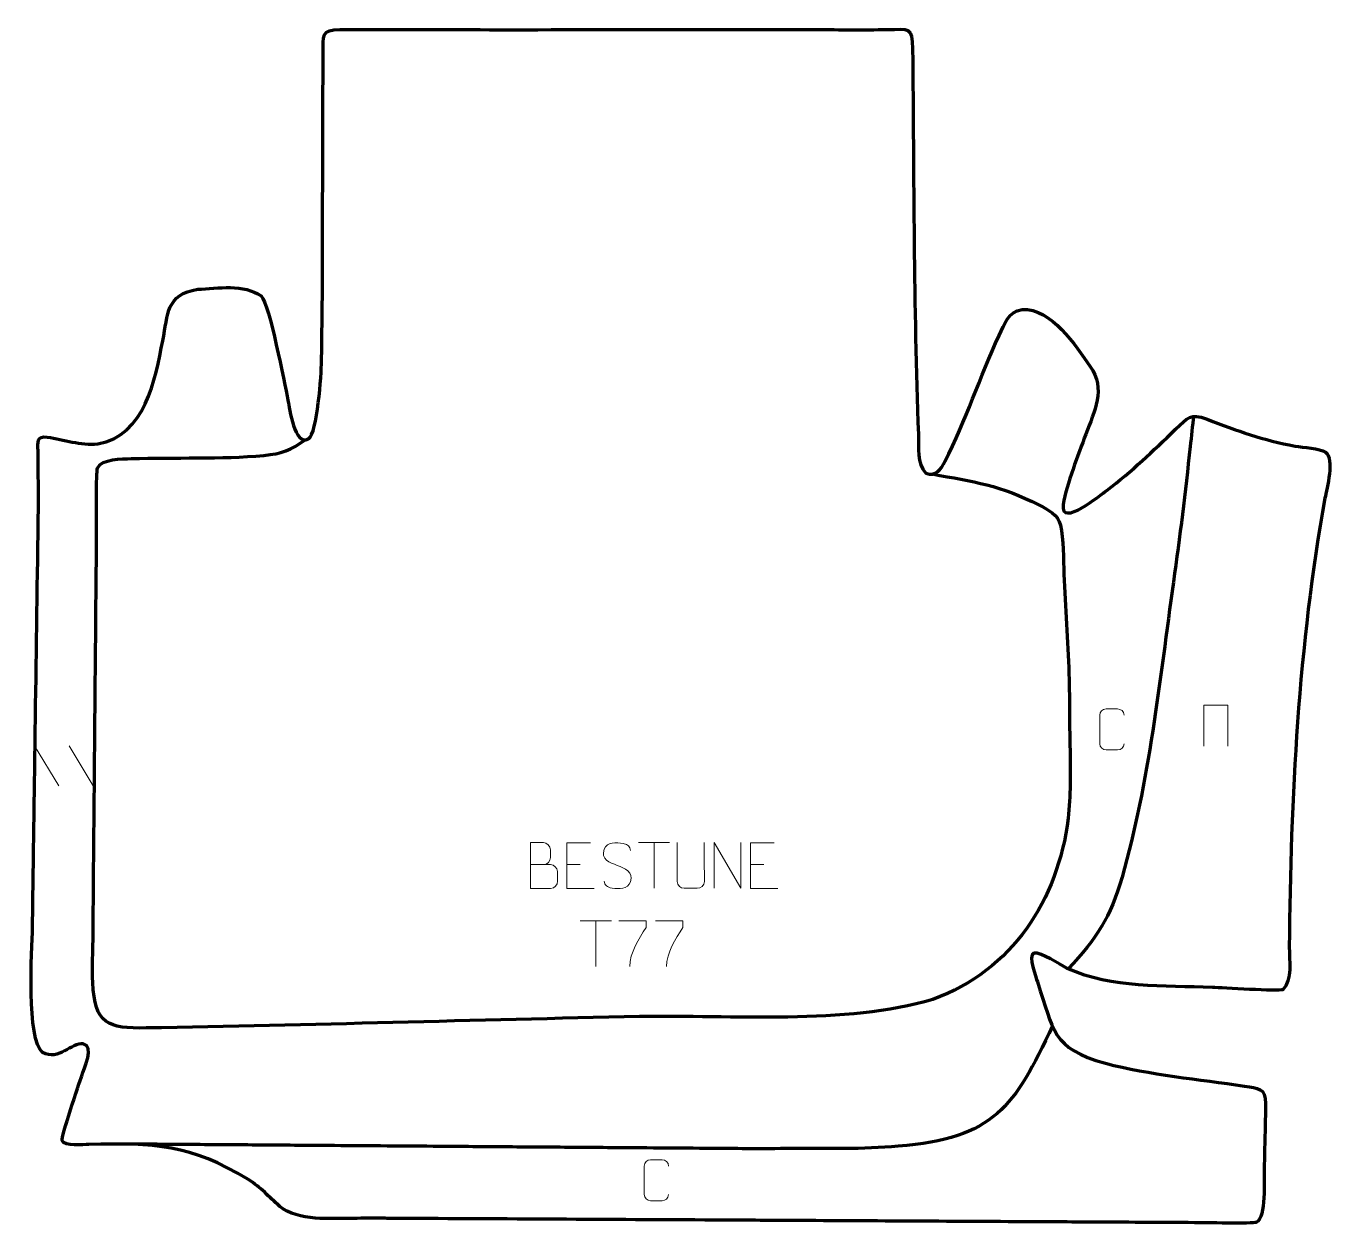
# Model space of a CAD drawing. Header units: millimetres. Extents: x 1219 to 1932, y 52 to 704.
import ezdxf

# ---------------------------------------------------------------- set-up
doc = ezdxf.new("R2010")
doc.units = ezdxf.units.MM
doc.header["$MEASUREMENT"] = 0
doc.layers.add('layer 2', color=7, linetype='Continuous')
doc.layers.add('layer 3', color=7, linetype='Continuous')

msp = doc.modelspace()

# ---------------------------------------------------------------- linework, layer by layer
at = {"layer": 'layer 2', "color": 142, "lineweight": 158}
for points, knots in [([(1855.0583, 491.9238), (1854.4404, 486.257), (1853.8226, 480.5903), (1853.2046, 474.9235), (1853.2046, 474.9235), (1850.4987, 450.0454), (1847.6118, 425.9051), (1844.0773, 401.1185), (1844.0773, 401.1185), (1836.6546, 348.2783), (1830.8197, 291.7411), (1816.0552, 240.5093), (1816.0552, 240.5093), (1809.6753, 218.3716), (1802.3178, 207.2709), (1786.8066, 190.5172)], [0, 0, 0, 0, 0.2, 0.2, 0.2, 0.2, 0.4, 0.4, 0.4, 0.4, 0.6, 0.6, 0.6, 0.6, 1, 1, 1, 1]), ([(1712.5535, 460.057), (1735.3025, 455.8187), (1749.8236, 453.9775), (1771.0673, 443.0673), (1771.0673, 443.0673), (1775.7305, 440.6723), (1781.3063, 437.7375), (1782.5586, 432.2174), (1782.5586, 432.2174), (1784.2251, 424.8722), (1784.0979, 413.2676), (1784.4262, 405.4467), (1784.4262, 405.4467), (1785.385, 387.3583), (1786.4397, 369.2821), (1787.1526, 351.1812), (1787.1526, 351.1812), (1787.4511, 343.5255), (1787.3373, 335.82), (1787.4257, 328.1553), (1787.4257, 328.1553), (1787.5829, 315.9702), (1787.9988, 303.1105), (1787.7998, 290.995), (1787.7998, 290.995), (1787.6989, 284.8486), (1787.2247, 278.6333), (1786.7959, 272.4986), (1786.7959, 272.4986), (1780.9351, 227.7863), (1756.4894, 189.7752), (1712.9984, 173.8555), (1712.9984, 173.8555), (1665.4569, 159.7373), (1603.1894, 165.4865), (1553.2307, 164.4738), (1553.2307, 164.4738), (1463.6247, 162.6345), (1374.041, 159.8075), (1284.4285, 158.2836), (1284.4285, 158.2836), (1263.6487, 157.9246), (1256.3122, 160.2329), (1255.3, 183.1458), (1255.3, 183.1458), (1255, 189.9368), (1255.3022, 196.7915), (1255.4261, 203.588), (1255.4261, 203.588), (1255.4821, 209.9603), (1255.5382, 216.3325), (1255.5942, 222.7049), (1255.5942, 222.7049), (1255.8155, 247.8754), (1256.0369, 273.0459), (1256.2582, 298.2164), (1256.2582, 298.2164), (1256.3675, 310.6423), (1256.4768, 323.0683), (1256.5861, 335.4942), (1256.5861, 335.4942), (1256.8635, 367.037), (1257.1409, 398.5798), (1257.4183, 430.1226), (1257.4183, 430.1226), (1257.4429, 435.0133), (1256.9723, 460.8986), (1257.9429, 463.2849), (1257.9429, 463.2849), (1260.0266, 468.4083), (1271.3709, 468.1661), (1276.2658, 468.3807), (1276.2658, 468.3807), (1300.0439, 469.2289), (1324.9754, 467.9693), (1348.5053, 470.171), (1348.5053, 470.171), (1358.3483, 471.0919), (1363.0074, 472.9628), (1371.0958, 478.5756)], [0, 0, 0, 0, 0.04761905, 0.04761905, 0.04761905, 0.04761905, 0.0952381, 0.0952381, 0.0952381, 0.0952381, 0.14285714, 0.14285714, 0.14285714, 0.14285714, 0.19047619, 0.19047619, 0.19047619, 0.19047619, 0.23809524, 0.23809524, 0.23809524, 0.23809524, 0.28571429, 0.28571429, 0.28571429, 0.28571429, 0.33333333, 0.33333333, 0.33333333, 0.33333333, 0.38095238, 0.38095238, 0.38095238, 0.38095238, 0.42857143, 0.42857143, 0.42857143, 0.42857143, 0.47619048, 0.47619048, 0.47619048, 0.47619048, 0.52380952, 0.52380952, 0.52380952, 0.52380952, 0.57142857, 0.57142857, 0.57142857, 0.57142857, 0.61904762, 0.61904762, 0.61904762, 0.61904762, 0.66666667, 0.66666667, 0.66666667, 0.66666667, 0.71428571, 0.71428571, 0.71428571, 0.71428571, 0.76190476, 0.76190476, 0.76190476, 0.76190476, 0.80952381, 0.80952381, 0.80952381, 0.80952381, 0.85714286, 0.85714286, 0.85714286, 0.85714286, 0.9047619, 0.9047619, 0.9047619, 0.9047619, 1, 1, 1, 1]), ([(1778.2178, 159.5368), (1757.3887, 114.9683), (1746.3756, 98.3814), (1694.119, 93.8281), (1694.119, 93.8281), (1674.8747, 92.1513), (1655.4336, 92.7139), (1636.1325, 92.6014), (1636.1325, 92.6014), (1627.8634, 92.54), (1619.5999, 92.4839), (1611.3304, 92.5294), (1611.3304, 92.5294), (1605.2643, 92.5746), (1599.1981, 92.6199), (1593.132, 92.6652), (1593.132, 92.6652), (1573.9759, 92.8079), (1554.8196, 92.9508), (1535.6635, 93.0937), (1535.6635, 93.0937), (1523.2119, 93.1866), (1510.7605, 93.2795), (1498.3089, 93.3723), (1498.3089, 93.3723), (1485.5382, 93.4676), (1472.7673, 93.5628), (1459.9965, 93.658), (1459.9965, 93.658), (1453.6111, 93.7057), (1447.2257, 93.7533), (1440.8404, 93.8009), (1440.8404, 93.8009), (1421.6842, 93.9438), (1402.528, 94.0866), (1383.3718, 94.2295), (1383.3718, 94.2295), (1371.2396, 94.32), (1359.1073, 94.4104), (1346.975, 94.5009), (1346.975, 94.5009), (1340.5896, 94.5486), (1334.2043, 94.5962), (1327.8189, 94.6438), (1327.8189, 94.6438), (1315.3673, 94.7367), (1302.9159, 94.8295), (1290.4643, 94.9223), (1290.4643, 94.9223), (1283.7596, 94.9724), (1277.055, 95.0224), (1270.3503, 95.0724), (1270.3503, 95.0724), (1270.3503, 95.0724), (1269.3925, 95.0795), (1269.3925, 95.0795)], [0, 0, 0, 0, 0.06666667, 0.06666667, 0.06666667, 0.06666667, 0.13333333, 0.13333333, 0.13333333, 0.13333333, 0.2, 0.2, 0.2, 0.2, 0.26666667, 0.26666667, 0.26666667, 0.26666667, 0.33333333, 0.33333333, 0.33333333, 0.33333333, 0.4, 0.4, 0.4, 0.4, 0.46666667, 0.46666667, 0.46666667, 0.46666667, 0.53333333, 0.53333333, 0.53333333, 0.53333333, 0.6, 0.6, 0.6, 0.6, 0.66666667, 0.66666667, 0.66666667, 0.66666667, 0.73333333, 0.73333333, 0.73333333, 0.73333333, 0.8, 0.8, 0.8, 0.8, 0.86666667, 0.86666667, 0.86666667, 0.86666667, 1, 1, 1, 1])]:
    msp.add_open_spline(points, degree=3, knots=knots, dxfattribs=at)
at = {"layer": 'layer 3', "color": 242, "lineweight": 158}
msp.add_open_spline([(1862.4714, 489.8568), (1852.8805, 493.3666), (1852.1067, 490.8416), (1845.2393, 484.3716), (1845.2393, 484.3716), (1832.7314, 472.4577), (1821.6596, 461.5184), (1807.7085, 451.1163), (1807.7085, 451.1163), (1804.7334, 448.8092), (1782.2841, 430.4344), (1784.0067, 443.3391), (1784.0067, 443.3391), (1786.0378, 455.0484), (1792.1873, 470.2438), (1796.3171, 481.731), (1796.3171, 481.731), (1800.9962, 494.1064), (1807.4326, 506.3712), (1798.726, 518.6173), (1798.726, 518.6173), (1790.7097, 530.0936), (1777.6436, 550.3632), (1761.6133, 549.6476), (1761.6133, 549.6476), (1754.0189, 548.4096), (1752.0871, 541.8201), (1749.1104, 535.4866), (1749.1104, 535.4866), (1738.7558, 512.9215), (1730.8523, 488.9397), (1719.6175, 466.8809), (1719.6175, 466.8809), (1717.5259, 462.7743), (1714.5822, 458.2338), (1709.2277, 460.5327), (1709.2277, 460.5327), (1703.9691, 465.7323), (1705.4444, 474.5531), (1705.1542, 481.6027), (1705.1542, 481.6027), (1702.3735, 551.7731), (1702.7597, 621.421), (1701.9666, 691.5648), (1701.9666, 691.5648), (1701.8268, 703.9413), (1700.036, 702.1974), (1687.996, 702.086), (1687.996, 702.086), (1675.2115, 701.9676), (1662.3558, 702.0563), (1649.5637, 702.0552), (1649.5637, 702.0552), (1639.9918, 702.0544), (1630.4199, 702.0536), (1620.8481, 702.0527), (1620.8481, 702.0527), (1615.743, 702.0523), (1610.638, 702.0518), (1605.533, 702.0514), (1605.533, 702.0514), (1567.2455, 702.0481), (1528.9579, 702.0448), (1490.6705, 702.0415), (1490.6705, 702.0415), (1484.2892, 702.0409), (1477.9079, 702.0404), (1471.5266, 702.0398), (1471.5266, 702.0398), (1444.442, 702.0441), (1417.26, 702.3938), (1390.1889, 702.0949), (1390.1889, 702.0949), (1379.4654, 701.8146), (1380.9221, 698.9911), (1380.8377, 689.0167), (1380.8377, 689.0167), (1380.6974, 672.437), (1380.7517, 655.7716), (1380.6559, 639.1737), (1380.6559, 639.1737), (1380.4399, 599.9403), (1380.654, 560.5689), (1379.9899, 521.3554), (1379.9899, 521.3554), (1379.7724, 514.7083), (1377.8114, 482.0028), (1372.8193, 479.242), (1372.8193, 479.242), (1364.9854, 474.9096), (1362.6267, 495.6158), (1361.64, 500.3266), (1361.64, 500.3266), (1359.654, 509.7878), (1351.613, 552.0318), (1347.1165, 557.056), (1347.1165, 557.056), (1337.4516, 563.5511), (1323.5496, 561.2703), (1312.5209, 560.6509), (1312.5209, 560.6509), (1295.1804, 557.7985), (1296.3645, 547.2709), (1293.4524, 532.6491), (1293.4524, 532.6491), (1289.3433, 511.5537), (1283.757, 480.783), (1258.1142, 476.4779), (1258.1142, 476.4779), (1248.3413, 475.4375), (1239.8098, 478.8486), (1230.5314, 480.1006), (1230.5314, 480.1006), (1224.6973, 480.8879), (1225.4816, 477.247), (1225.506, 472.5594), (1225.506, 472.5594), (1225.5634, 461.5311), (1225.8301, 450.4003), (1225.6923, 439.3924), (1225.6923, 439.3924), (1225.6019, 433.024), (1225.5115, 426.6556), (1225.421, 420.2872), (1225.421, 420.2872), (1224.8786, 382.0767), (1224.3361, 343.8663), (1223.7937, 305.6558), (1223.7937, 305.6558), (1223.6219, 293.5558), (1223.4502, 281.4558), (1223.2784, 269.3558), (1223.2784, 269.3558), (1223.1925, 263.3058), (1223.1066, 257.2559), (1223.0207, 251.2059), (1223.0207, 251.2059), (1222.9303, 244.8375), (1222.8399, 238.469), (1222.7494, 232.1006), (1222.7494, 232.1006), (1222.6591, 225.7323), (1222.5687, 219.3638), (1222.4782, 212.9954), (1222.4782, 212.9954), (1222.2324, 200.7605), (1219.0363, 151.7307), (1227.9921, 144.9198), (1227.9921, 144.9198), (1236.8939, 140.1319), (1243.6406, 150.4449), (1250.1286, 149.5798), (1250.1286, 149.5798), (1256.542, 148.7248), (1250.5368, 135.8725), (1249.2714, 132.2637), (1249.2714, 132.2637), (1247.8878, 128.2052), (1237.9743, 98.4147), (1238.5579, 96.9617), (1238.5579, 96.9617), (1239.8708, 93.6921), (1250.2965, 94.7901), (1253.2008, 94.8656), (1253.2008, 94.8656), (1288.456, 95.7272), (1308.821, 94.8975), (1339.7936, 75.8866), (1339.7936, 75.8866), (1347.3605, 71.242), (1350.8922, 66.5088), (1357.2891, 61.0972), (1357.2891, 61.0972), (1366.9056, 52.9618), (1385.3763, 54.5648), (1397.4827, 54.5994), (1397.4827, 54.5994), (1402.5487, 54.6138), (1407.6123, 54.6409), (1412.6786, 54.622), (1412.6786, 54.622), (1413.9541, 54.6152), (1415.2296, 54.6083), (1416.5052, 54.6015), (1416.5052, 54.6015), (1473.904, 54.2937), (1531.3027, 53.9858), (1588.7014, 53.678), (1588.7014, 53.678), (1594.7602, 53.6455), (1600.8189, 53.6131), (1606.8776, 53.5806), (1606.8776, 53.5806), (1619.633, 53.5122), (1632.3882, 53.4438), (1645.1435, 53.3754), (1645.1435, 53.3754), (1689.7869, 53.1359), (1734.4304, 52.8965), (1779.0738, 52.6572), (1779.0738, 52.6572), (1785.4515, 52.623), (1791.8291, 52.5888), (1798.2068, 52.5546), (1798.2068, 52.5546), (1817.3397, 52.452), (1836.4725, 52.3494), (1855.6055, 52.2468), (1855.6055, 52.2468), (1859.9301, 52.2075), (1887.5691, 51.6219), (1889.1697, 52.4061), (1889.1697, 52.4061), (1894.6912, 55.1111), (1893.4227, 75.5307), (1893.5365, 81.9762), (1893.5365, 81.9762), (1893.7467, 93.6507), (1894.1721, 105.4549), (1894.229, 117.1113), (1894.229, 117.1113), (1894.0051, 125.7731), (1890.4458, 125.4547), (1882.7352, 126.6318), (1882.7352, 126.6318), (1858.0113, 130.2817), (1831.0711, 132.9046), (1806.9814, 139.0494), (1806.9814, 139.0494), (1777.5915, 147.2932), (1778.8907, 157.0788), (1769.9893, 183.3384), (1769.9893, 183.3384), (1769.1939, 185.685), (1764.6916, 197.8176), (1767.9593, 199.0041), (1767.9593, 199.0041), (1772.2041, 199.8215), (1781.921, 192.7905), (1786.1341, 190.721), (1786.1341, 190.721), (1810.8975, 179.6247), (1838.7366, 181.4634), (1865.3428, 180.3612), (1865.3428, 180.3612), (1870.4326, 180.1309), (1901.5437, 178.1759), (1903.5974, 179.1531), (1903.5974, 179.1531), (1909.1476, 184.1475), (1907.1393, 195.4286), (1907.179, 202.2867), (1907.179, 202.2867), (1907.8073, 283.0217), (1912.1577, 367.3416), (1926.6227, 446.8325), (1926.6227, 446.8325), (1927.6252, 452.0864), (1932.0053, 468.4196), (1926.9021, 471.8892), (1926.9021, 471.8892), (1923.7564, 474.028), (1914.684, 474.4117), (1910.3803, 475.2063), (1910.3803, 475.2063), (1893.2993, 478.3597), (1878.5865, 483.6587), (1862.4714, 489.8568)], degree=3, knots=[0, 0, 0, 0, 0.01470588, 0.01470588, 0.01470588, 0.01470588, 0.02941176, 0.02941176, 0.02941176, 0.02941176, 0.04411765, 0.04411765, 0.04411765, 0.04411765, 0.05882353, 0.05882353, 0.05882353, 0.05882353, 0.07352941, 0.07352941, 0.07352941, 0.07352941, 0.08823529, 0.08823529, 0.08823529, 0.08823529, 0.10294118, 0.10294118, 0.10294118, 0.10294118, 0.11764706, 0.11764706, 0.11764706, 0.11764706, 0.13235294, 0.13235294, 0.13235294, 0.13235294, 0.14705882, 0.14705882, 0.14705882, 0.14705882, 0.16176471, 0.16176471, 0.16176471, 0.16176471, 0.17647059, 0.17647059, 0.17647059, 0.17647059, 0.19117647, 0.19117647, 0.19117647, 0.19117647, 0.20588235, 0.20588235, 0.20588235, 0.20588235, 0.22058824, 0.22058824, 0.22058824, 0.22058824, 0.23529412, 0.23529412, 0.23529412, 0.23529412, 0.25, 0.25, 0.25, 0.25, 0.26470588, 0.26470588, 0.26470588, 0.26470588, 0.27941176, 0.27941176, 0.27941176, 0.27941176, 0.29411765, 0.29411765, 0.29411765, 0.29411765, 0.30882353, 0.30882353, 0.30882353, 0.30882353, 0.32352941, 0.32352941, 0.32352941, 0.32352941, 0.33823529, 0.33823529, 0.33823529, 0.33823529, 0.35294118, 0.35294118, 0.35294118, 0.35294118, 0.36764706, 0.36764706, 0.36764706, 0.36764706, 0.38235294, 0.38235294, 0.38235294, 0.38235294, 0.39705882, 0.39705882, 0.39705882, 0.39705882, 0.41176471, 0.41176471, 0.41176471, 0.41176471, 0.42647059, 0.42647059, 0.42647059, 0.42647059, 0.44117647, 0.44117647, 0.44117647, 0.44117647, 0.45588235, 0.45588235, 0.45588235, 0.45588235, 0.47058824, 0.47058824, 0.47058824, 0.47058824, 0.48529412, 0.48529412, 0.48529412, 0.48529412, 0.5, 0.5, 0.5, 0.5, 0.51470588, 0.51470588, 0.51470588, 0.51470588, 0.52941176, 0.52941176, 0.52941176, 0.52941176, 0.54411765, 0.54411765, 0.54411765, 0.54411765, 0.55882353, 0.55882353, 0.55882353, 0.55882353, 0.57352941, 0.57352941, 0.57352941, 0.57352941, 0.58823529, 0.58823529, 0.58823529, 0.58823529, 0.60294118, 0.60294118, 0.60294118, 0.60294118, 0.61764706, 0.61764706, 0.61764706, 0.61764706, 0.63235294, 0.63235294, 0.63235294, 0.63235294, 0.64705882, 0.64705882, 0.64705882, 0.64705882, 0.66176471, 0.66176471, 0.66176471, 0.66176471, 0.67647059, 0.67647059, 0.67647059, 0.67647059, 0.69117647, 0.69117647, 0.69117647, 0.69117647, 0.70588235, 0.70588235, 0.70588235, 0.70588235, 0.72058824, 0.72058824, 0.72058824, 0.72058824, 0.73529412, 0.73529412, 0.73529412, 0.73529412, 0.75, 0.75, 0.75, 0.75, 0.76470588, 0.76470588, 0.76470588, 0.76470588, 0.77941176, 0.77941176, 0.77941176, 0.77941176, 0.79411765, 0.79411765, 0.79411765, 0.79411765, 0.80882353, 0.80882353, 0.80882353, 0.80882353, 0.82352941, 0.82352941, 0.82352941, 0.82352941, 0.83823529, 0.83823529, 0.83823529, 0.83823529, 0.85294118, 0.85294118, 0.85294118, 0.85294118, 0.86764706, 0.86764706, 0.86764706, 0.86764706, 0.88235294, 0.88235294, 0.88235294, 0.88235294, 0.89705882, 0.89705882, 0.89705882, 0.89705882, 0.91176471, 0.91176471, 0.91176471, 0.91176471, 0.92647059, 0.92647059, 0.92647059, 0.92647059, 0.94117647, 0.94117647, 0.94117647, 0.94117647, 0.95588235, 0.95588235, 0.95588235, 0.95588235, 0.97058824, 0.97058824, 0.97058824, 0.97058824, 1, 1, 1, 1], dxfattribs=at)
at = {"layer": 'layer 3', "color": 142, "lineweight": 9}
for points, knots in [([(1817.2193, 313.1403), (1817.0941, 311.0593), (1815.5919, 309.7341), (1813.6682, 309.7244), (1813.6682, 309.7244), (1811.5796, 309.7247), (1809.491, 309.7247), (1807.4027, 309.7244), (1807.4027, 309.7244), (1805.6785, 309.63), (1803.9121, 311.3179), (1803.9221, 313.1247), (1803.9221, 313.1247), (1803.9225, 318.2929), (1803.9225, 323.4606), (1803.9221, 328.628), (1803.9221, 328.628), (1803.9259, 330.5431), (1805.4904, 332.083), (1807.4183, 332.0709), (1807.4183, 332.0709), (1809.5013, 332.0709), (1811.5848, 332.0709), (1813.6682, 332.0709), (1813.6682, 332.0709), (1815.4117, 332.1027), (1817.1954, 330.7668), (1817.2193, 328.5834)], [0, 0, 0, 0, 0.125, 0.125, 0.125, 0.125, 0.25, 0.25, 0.25, 0.25, 0.375, 0.375, 0.375, 0.375, 0.5, 0.5, 0.5, 0.5, 0.625, 0.625, 0.625, 0.625, 0.75, 0.75, 0.75, 0.75, 1, 1, 1, 1]), ([(1860.6322, 311.8376), (1860.6322, 311.8376), (1860.6322, 334.1879), (1860.6322, 334.1879), (1860.6322, 334.1879), (1860.6322, 334.1879), (1873.7505, 334.1879), (1873.7505, 334.1879), (1873.7505, 334.1879), (1873.7505, 334.1879), (1873.7505, 311.8376), (1873.7505, 311.8376)], [0, 0, 0, 0, 0.25, 0.25, 0.25, 0.25, 0.5, 0.5, 0.5, 0.5, 1, 1, 1, 1]), ([(1493.7615, 247.2772), (1497.4001, 247.2776), (1500.9872, 247.2776), (1504.6266, 247.2772), (1504.6266, 247.2772), (1506.602, 247.2599), (1508.5256, 245.5238), (1508.5256, 243.4742), (1508.5256, 243.4742), (1508.5252, 242.3456), (1508.5252, 239.2962), (1508.5256, 238.1673), (1508.5256, 238.1673), (1508.5432, 236.3094), (1507.0011, 234.2955), (1504.6796, 234.3124), (1504.6796, 234.3124), (1501.0398, 234.3128), (1497.4004, 234.3128), (1493.7615, 234.3124), (1493.7615, 234.3124), (1493.7615, 242.6307), (1493.7615, 250.9485), (1493.7615, 259.266), (1493.7615, 259.266), (1496.1352, 259.266), (1498.5093, 259.266), (1500.8835, 259.266), (1500.8835, 259.266), (1502.5643, 259.2836), (1504.6611, 257.3731), (1504.6788, 255.4107), (1504.6788, 255.4107), (1504.6784, 253.3446), (1504.6784, 253.1986), (1504.6788, 251.1321), (1504.6788, 251.1321), (1504.6961, 249.066), (1502.8416, 247.2599), (1500.8316, 247.2772)], [0, 0, 0, 0, 0.09090909, 0.09090909, 0.09090909, 0.09090909, 0.18181818, 0.18181818, 0.18181818, 0.18181818, 0.27272727, 0.27272727, 0.27272727, 0.27272727, 0.36363636, 0.36363636, 0.36363636, 0.36363636, 0.45454545, 0.45454545, 0.45454545, 0.45454545, 0.54545455, 0.54545455, 0.54545455, 0.54545455, 0.63636364, 0.63636364, 0.63636364, 0.63636364, 0.72727273, 0.72727273, 0.72727273, 0.72727273, 0.81818182, 0.81818182, 0.81818182, 0.81818182, 1, 1, 1, 1]), ([(1526.5374, 259.1569), (1526.5374, 259.1569), (1513.6635, 259.1569), (1513.6635, 259.1569), (1513.6635, 259.1569), (1513.6635, 259.1569), (1513.6635, 234.2033), (1513.6635, 234.2033), (1513.6635, 234.2033), (1513.6635, 234.2033), (1528.5293, 234.2033), (1528.5293, 234.2033)], [0, 0, 0, 0, 0.25, 0.25, 0.25, 0.25, 0.5, 0.5, 0.5, 0.5, 1, 1, 1, 1]), ([(1541.1018, 246.854), (1536.8535, 248.3244), (1531.9454, 250.1202), (1533.9505, 255.6405), (1533.9505, 255.6405), (1535.454, 259.7804), (1540.6676, 259.3919), (1544.2712, 258.7908), (1544.2712, 258.7908), (1547.1318, 258.3136), (1547.9965, 257.1004), (1548.3071, 255.0163)], [0, 0, 0, 0, 0.25, 0.25, 0.25, 0.25, 0.5, 0.5, 0.5, 0.5, 1, 1, 1, 1]), ([(1588.429, 259.3349), (1588.4286, 253.7954), (1588.5244, 243.5936), (1588.5248, 238.0532), (1588.5248, 238.0532), (1588.385, 235.8137), (1586.7078, 234.3875), (1584.5601, 234.377), (1584.5601, 234.377), (1582.2282, 234.3774), (1579.8963, 234.3774), (1577.5648, 234.377), (1577.5648, 234.377), (1575.6398, 234.2755), (1573.6677, 236.092), (1573.6789, 238.0365), (1573.6789, 238.0365), (1573.6792, 243.5984), (1573.7746, 253.7738), (1573.7742, 259.3349)], [0, 0, 0, 0, 0.16666667, 0.16666667, 0.16666667, 0.16666667, 0.33333333, 0.33333333, 0.33333333, 0.33333333, 0.5, 0.5, 0.5, 0.5, 0.66666667, 0.66666667, 0.66666667, 0.66666667, 1, 1, 1, 1]), ([(1593.7744, 234.3772), (1593.7744, 234.3772), (1593.7744, 259.3307), (1593.7744, 259.3307), (1593.7744, 259.3307), (1593.7744, 259.3307), (1608.4292, 234.3772), (1608.4292, 234.3772), (1608.4292, 234.3772), (1608.4292, 234.3772), (1608.4292, 259.3307), (1608.4292, 259.3307)], [0, 0, 0, 0, 0.25, 0.25, 0.25, 0.25, 0.5, 0.5, 0.5, 0.5, 1, 1, 1, 1]), ([(1626.5374, 259.1569), (1626.5374, 259.1569), (1613.6635, 259.1569), (1613.6635, 259.1569), (1613.6635, 259.1569), (1613.6635, 259.1569), (1613.6635, 234.2033), (1613.6635, 234.2033), (1613.6635, 234.2033), (1613.6635, 234.2033), (1628.5293, 234.2033), (1628.5293, 234.2033)], [0, 0, 0, 0, 0.25, 0.25, 0.25, 0.25, 0.5, 0.5, 0.5, 0.5, 1, 1, 1, 1]), ([(1541.1018, 246.8539), (1545.1204, 245.2072), (1550.1499, 243.3189), (1548.3159, 237.9586), (1548.3159, 237.9586), (1546.8561, 233.6922), (1541.9453, 233.9489), (1538.2192, 234.5036), (1538.2192, 234.5036), (1535.4692, 234.9134), (1534.2483, 236.1269), (1533.8703, 238.2391)], [0, 0, 0, 0, 0.25, 0.25, 0.25, 0.25, 0.5, 0.5, 0.5, 0.5, 1, 1, 1, 1]), ([(1541.9787, 216.6952), (1541.9787, 216.6952), (1556.7948, 216.6952), (1556.7948, 216.6952), (1556.7948, 216.6952), (1556.7945, 215.4456), (1556.7945, 214.196), (1556.7948, 212.9462), (1556.7948, 212.9462), (1552.8004, 206.9491), (1547.8852, 199.1155), (1547.8852, 191.7367)], [0, 0, 0, 0, 0.25, 0.25, 0.25, 0.25, 0.5, 0.5, 0.5, 0.5, 1, 1, 1, 1]), ([(1561.9787, 216.6952), (1561.9787, 216.6952), (1576.7948, 216.6952), (1576.7948, 216.6952), (1576.7948, 216.6952), (1576.7945, 215.4456), (1576.7945, 214.196), (1576.7948, 212.9462), (1576.7948, 212.9462), (1572.8004, 206.9491), (1567.8852, 199.1155), (1567.8852, 191.7367)], [0, 0, 0, 0, 0.25, 0.25, 0.25, 0.25, 0.5, 0.5, 0.5, 0.5, 1, 1, 1, 1]), ([(1569.04, 67.6069), (1568.9148, 65.5259), (1567.4126, 64.2007), (1565.4889, 64.191), (1565.4889, 64.191), (1563.4003, 64.1913), (1561.3117, 64.1913), (1559.2234, 64.191), (1559.2234, 64.191), (1557.4992, 64.0966), (1555.7328, 65.7845), (1555.7428, 67.5913), (1555.7428, 67.5913), (1555.7432, 72.7595), (1555.7432, 77.9272), (1555.7428, 83.0946), (1555.7428, 83.0946), (1555.7466, 85.0097), (1557.3111, 86.5496), (1559.239, 86.5375), (1559.239, 86.5375), (1561.322, 86.5375), (1563.4055, 86.5375), (1565.4889, 86.5375), (1565.4889, 86.5375), (1567.2324, 86.5693), (1569.0161, 85.2334), (1569.04, 83.05)], [0, 0, 0, 0, 0.125, 0.125, 0.125, 0.125, 0.25, 0.25, 0.25, 0.25, 0.375, 0.375, 0.375, 0.375, 0.5, 0.5, 0.5, 0.5, 0.625, 0.625, 0.625, 0.625, 0.75, 0.75, 0.75, 0.75, 1, 1, 1, 1])]:
    msp.add_open_spline(points, degree=3, knots=knots, dxfattribs=at)
for points in [[(1223.59, 312.0485), (1223.59, 312.0485), (1236.7499, 290.1821), (1236.7499, 290.1821)], [(1223.59, 312.0485), (1223.59, 312.0485), (1236.7499, 290.1821), (1236.7499, 290.1821)], [(1242.4608, 312.0485), (1242.4608, 312.0485), (1255.6208, 290.1821), (1255.6208, 290.1821)], [(1242.4608, 312.0485), (1242.4608, 312.0485), (1255.6208, 290.1821), (1255.6208, 290.1821)], [(1552.6082, 259.3072), (1552.6082, 259.3072), (1569.5954, 259.3072), (1569.5954, 259.3072)], [(1561.102, 234.3772), (1561.102, 234.3772), (1561.102, 259.3307), (1561.102, 259.3307)], [(1513.6635, 247.2772), (1513.6635, 247.2772), (1520.8316, 247.2772), (1520.8316, 247.2772)], [(1613.6635, 247.2772), (1613.6635, 247.2772), (1620.8316, 247.2772), (1620.8316, 247.2772)], [(1520.8932, 216.6692), (1520.8932, 216.6692), (1537.8804, 216.6692), (1537.8804, 216.6692)], [(1529.387, 191.7392), (1529.387, 191.7392), (1529.387, 216.6927), (1529.387, 216.6927)]]:
    msp.add_open_spline(points, degree=3, dxfattribs=at)

doc.saveas('drawing.dxf')
